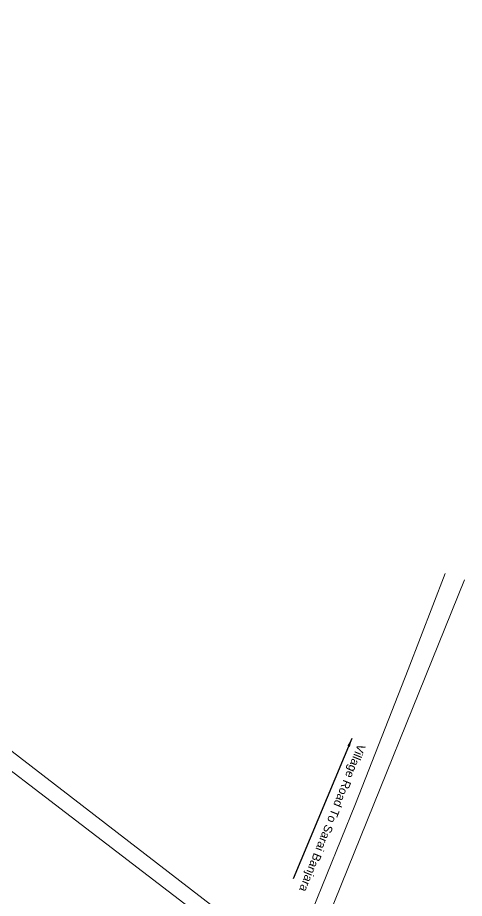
# Model space of a CAD drawing. Header units: metres. Extents: x 628572 to 650094, y 3375792 to 3391117.
# Drawn here: x 645319.8 to 645452.6, y 3379563.9 to 3379826 of the extents above; entities that cross this region are included whole.
import ezdxf

# ---------------------------------------------------------------- set-up
doc = ezdxf.new("R2010")
doc.units = ezdxf.units.M
doc.header["$MEASUREMENT"] = 0
doc.layers.add('Subroad Edge', color=34, linetype='Continuous', lineweight=0)
doc.styles.get("Standard").update_dxf_attribs({"font": 'arial.ttf'})
doc.styles.add('Text', font='arial.ttf', dxfattribs={"height": 2})
doc.dimstyles.new('ISO-25', dxfattribs={"dimtxt": 2.5, "dimasz": 2.5, "dimexe": 1.25, "dimexo": 0.625, "dimtad": 1, "dimtxsty": 'Standard', "dimcen": 2.5, "dimadec": 0, "dimazin": 0, "dimtfac": 1, "dimtmove": 0, "dimatfit": 3, "dimfxl": 1, "dimarcsym": 0})

msp = doc.modelspace()

# ---------------------------------------------------------------- linework, layer by layer
at = {"layer": 'Subroad Edge', "linetype": 'Continuous', "flags": 128}
for points in [[(645446.9064, 3379660.6002), (645435.8699, 3379631.9438), (645420.226, 3379591.9661), (645407.3884, 3379560.4952), (645403.7087, 3379554.8732), (645400.1276, 3379552.6106), (645386.5591, 3379554.6489), (645260.8988, 3379651.68), (645222.9783, 3379683.7557), (645191.3823, 3379712.6869), (645161.9663, 3379740.9616), (645128.493, 3379774.1867), (645123.0518, 3379778.296), (645121.3134, 3379781.1522), (645121.5359, 3379784.299), (645123.4671, 3379786.9121), (645143.8954, 3379806.7758), (645162.0277, 3379826.0165)], [(645257.6193, 3379647.988), (645384.4723, 3379550.701), (645395.2497, 3379552.1097), (645401.4402, 3379545.774), (645408.5495, 3379551.5282), (645412.1104, 3379558.3084), (645452.5665, 3379658.7129)]]:
    msp.add_lwpolyline(points, dxfattribs=at)

# ---------------------------------------------------------------- texts
at = {"layer": 'Subroad Edge', "linetype": 'Continuous', "style": 'Text'}
msp.add_text('Village Road To Sarai Banjara', height=2.5, rotation=248.034272, dxfattribs=at).set_placement((645420.971, 3379610.005))

# ---------------------------------------------------------------- leaders
at = {"layer": 'Subroad Edge', "linetype": 'Continuous'}
msp.add_leader([(645419.1348, 3379611.471), (645401.6417, 3379569.7253)], dimstyle='ISO-25', dxfattribs=at)

doc.saveas('drawing.dxf')
